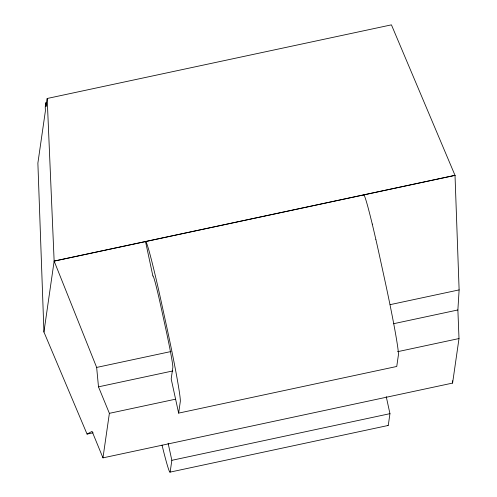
<?xml version="1.0" encoding="UTF-8"?>
<svg xmlns="http://www.w3.org/2000/svg" width="497" height="497" viewBox="0 0 497 497"><rect width="100%" height="100%" fill="white"/><g stroke="black" fill="none" stroke-linecap="round" stroke-linejoin="round"><path stroke-width="0.75" d="M87.056 434.092L92.075 431.365L102.966 457.867L452.593 383.081L459.004 338.55L457.88 309.96L459.122 289.9L455.016 175.354L391.431 24.85L47.184 98.487L46.028 106.488L45.879 102.606L45.239 107.041L45.395 110.924L37.878 163.122L43.935 332.027L87.056 434.092L93.119 432.794M43.935 332.027L54.142 261.099L47.184 98.487M102.966 457.867L109.377 413.336L98.487 386.84L96.654 367.432L54.142 261.099L455.016 175.354L54.142 261.099M168.116 443.231L171.844 460.321L170.198 471.734A70.338 2.684 77.9 0 1 162.022 445.082M178.64 413.119L180.281 401.713A70.363 2.684 77.9 0 0 169.247 338.65A70.232 2.684 77.9 0 0 166.47 325.703L161.463 302.741A70.232 2.684 77.9 0 0 157.723 285.974A70.357 2.684 77.9 0 0 147.348 245.263A70.263 2.684 77.9 0 0 145.932 241.79L145.559 241.66L152.914 276.189A35.181 1.342 77.9 0 1 157.257 290.559A35.436 1.354 77.9 0 1 158.586 296.181A35.343 1.348 77.9 0 1 159.512 300.219A35.076 1.342 77.9 0 1 160.916 306.556L165.923 329.523A35.076 1.342 77.9 0 1 166.855 333.835A35.343 1.348 77.9 0 1 168.197 340.271A35.436 1.354 77.9 0 1 169.446 346.465A35.181 1.342 77.9 0 1 172.826 367.525L171.185 378.938L178.64 413.119L396.749 366.469L398.389 355.057A70.363 2.684 77.9 0 0 387.356 291.994A70.232 2.684 77.9 0 0 384.585 279.053L379.578 256.085A70.232 2.684 77.9 0 0 375.838 239.324M386.225 396.575L389.952 413.666L388.312 425.078A70.338 2.684 77.9 0 1 387.84 425.295M363.661 195.029L364.04 195.135A70.263 2.684 77.9 0 1 365.457 198.607A70.357 2.684 77.9 0 1 372.259 224.091M96.654 367.432L170.968 351.534M390.114 304.655L459.122 289.9M98.487 386.84L172.788 370.942M393.431 323.746L457.88 309.96M109.377 413.336L175.354 399.228M397.575 351.696L459.004 338.55M171.844 460.321L389.952 413.666M169.943 472.15L388.058 425.494M452.506 380.758L452.593 383.081M372.253 224.079A70.263 2.684 77.9 0 1 375.825 239.287"/></g></svg>
